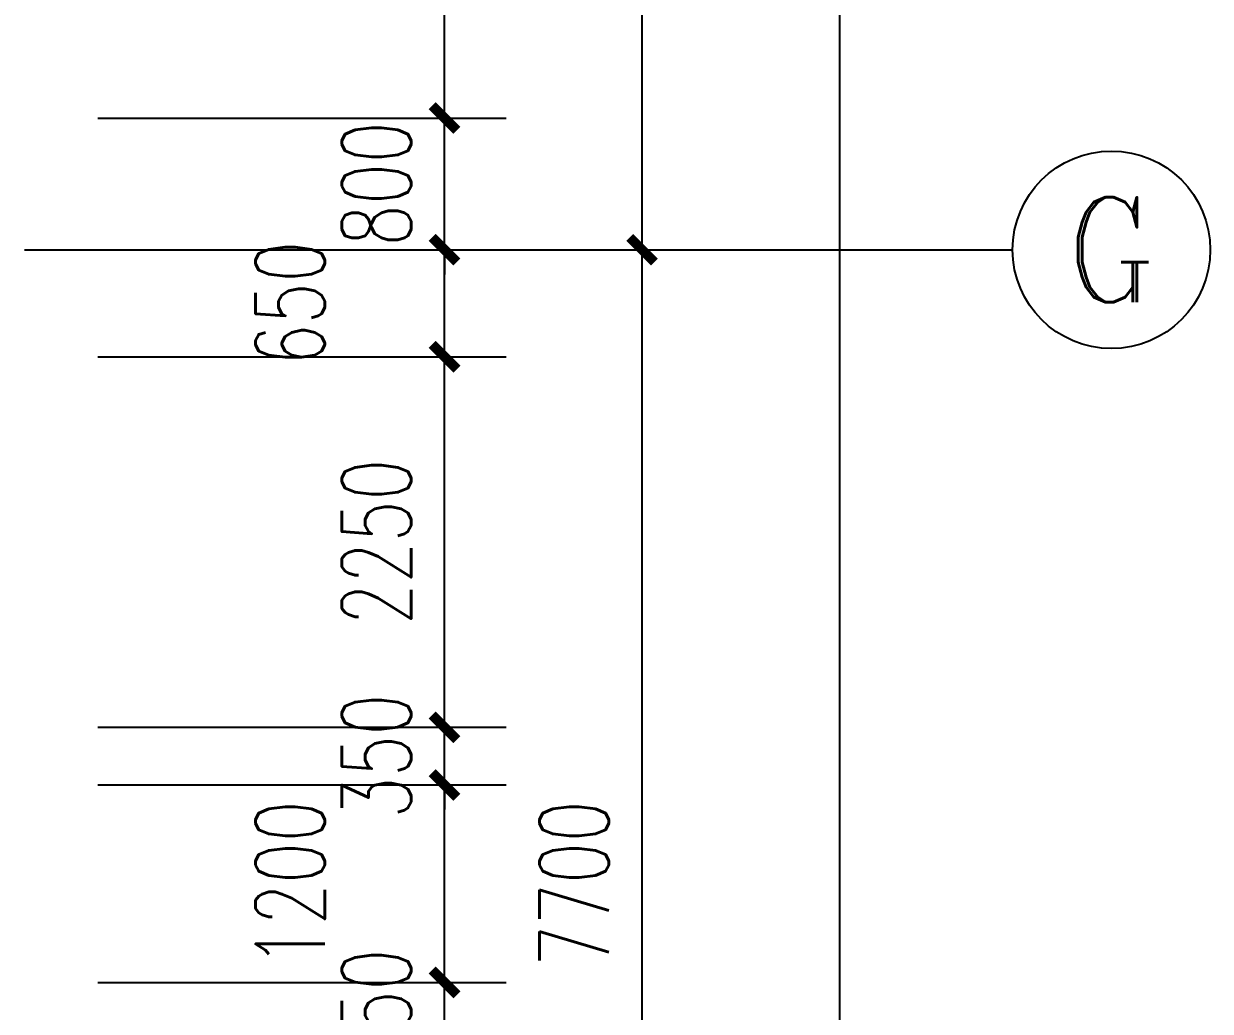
# Model space of a CAD drawing. Extents: x 0 to 2972856, y -1269770 to 0.
# Drawn here: x 2783851 to 2791056, y -1217571 to -1211573 of the extents above; entities that cross this region are included whole.
import ezdxf
from ezdxf.enums import TextEntityAlignment as Align

# ---------------------------------------------------------------- set-up
doc = ezdxf.new("R2010")
doc.units = 0
doc.header["$LTSCALE"] = 1000
doc.header["$PDSIZE"] = 50
doc.layers.add('1-建筑底图', color=8, linetype='Continuous')
doc.layers.add('AXIS_TEXT', color=7, linetype='Continuous')
doc.styles.add('_TCH_AXIS', font='COMPLEX', dxfattribs={"bigfont": 'GBCBIG'})
doc.styles.add('A_DIM_T3', font='SIMPLEX', dxfattribs={"width": 0.7, "bigfont": 'HZ'})
doc.styles.add('COMPLEX', font='COMPLEX')
doc.dimstyles.new('_TCH_ARCH&&150', dxfattribs={"dimtxt": 420, "dimasz": 150, "dimexe": 375, "dimexo": 450, "dimgap": 202.5, "dimtad": 1, "dimdec": 0, "dimzin": 0, "dimdsep": 46, "dimtxsty": 'A_DIM_T3', "dimblk": 'ARCHTICK', "dimcen": 0.09, "dimclrt": 7, "dimazin": 2, "dimtfac": 1, "dimtdec": 0, "dimtix": 1, "dimtmove": 2, "dimatfit": 3, "dimfxl": 150, "dimtolj": 1, "dimtzin": 0, "dimarcsym": 0})

# ---------------------------------------------------------------- blocks, each defined once
blk = doc.blocks.new('_ArchTick')
at = {"color": 0, "linetype": 'ByBlock', "const_width": 0.4}
blk.add_lwpolyline([(-0.5, -0.5), (0.5, 0.5)], dxfattribs=at)
blk = doc.blocks.new('*D1127')
at = {"layer": '1-建筑底图', "color": 0, "lineweight": -2, "transparency": 16777216}
for p, q in [((2169526.6, -1147375.4), (2174401.6, -1147375.4)), ((2174026.6, -1226975.4), (2174026.6, -1147375.4)), ((2169526.6, -1226975.4), (2174401.6, -1226975.4))]:
    blk.add_line(p, q, dxfattribs=at)
at = {"layer": 'Defpoints', "color": 0, "transparency": 16777216}
for p in [(2169076.6, -1147375.4), (2174026.6, -1147375.4), (2169076.6, -1226975.4)]:
    blk.add_point(p, dxfattribs=at)
at = {"layer": '1-建筑底图', "color": 0, "lineweight": -2, "transparency": 16777216, "xscale": 150, "yscale": 150, "zscale": 150}
for p, rotation in [((2174026.6, -1147375.4), 90), ((2174026.6, -1226975.4), 270)]:
    blk.add_blockref('_ArchTick', p, dxfattribs=dict(at, rotation=rotation))
at = {"layer": '1-建筑底图', "color": 7, "transparency": 16777216, "insert": (2173614.1, -1187175.4), "char_height": 420, "attachment_point": 5, "rotation": 90, "style": 'A_DIM_T3'}
blk.add_mtext('\\A1;79600', dxfattribs=at)
blk = doc.blocks.new('*D1132')
at = {"layer": '1-建筑底图', "color": 0, "lineweight": -2, "transparency": 16777216}
for p, q in [((2169526.6, -1207175.4), (2173201.6, -1207175.4)), ((2172826.6, -1214875.4), (2172826.6, -1207175.4)), ((2169526.6, -1214875.4), (2173201.6, -1214875.4))]:
    blk.add_line(p, q, dxfattribs=at)
at = {"layer": 'Defpoints', "color": 0, "transparency": 16777216}
for p in [(2169076.6, -1207175.4), (2172826.6, -1207175.4), (2169076.6, -1214875.4)]:
    blk.add_point(p, dxfattribs=at)
at = {"layer": '1-建筑底图', "color": 0, "lineweight": -2, "transparency": 16777216, "xscale": 150, "yscale": 150, "zscale": 150}
for p, rotation in [((2172826.6, -1207175.4), 90), ((2172826.6, -1214875.4), 270)]:
    blk.add_blockref('_ArchTick', p, dxfattribs=dict(at, rotation=rotation))
at = {"layer": '1-建筑底图', "color": 7, "transparency": 16777216, "insert": (2172414.1, -1211025.4), "char_height": 420, "attachment_point": 5, "rotation": 90, "style": 'A_DIM_T3'}
blk.add_mtext('\\A1;7700', dxfattribs=at)
blk = doc.blocks.new('*D1133')
at = {"layer": '1-建筑底图', "color": 0, "lineweight": -2, "transparency": 16777216}
for p, q in [((2169526.6, -1199175.4), (2173201.6, -1199175.4)), ((2172826.6, -1207175.4), (2172826.6, -1199175.4)), ((2169526.6, -1207175.4), (2173201.6, -1207175.4))]:
    blk.add_line(p, q, dxfattribs=at)
at = {"layer": 'Defpoints', "color": 0, "transparency": 16777216}
for p in [(2169076.6, -1199175.4), (2172826.6, -1199175.4), (2169076.6, -1207175.4)]:
    blk.add_point(p, dxfattribs=at)
at = {"layer": '1-建筑底图', "color": 0, "lineweight": -2, "transparency": 16777216, "xscale": 150, "yscale": 150, "zscale": 150}
for p, rotation in [((2172826.6, -1199175.4), 90), ((2172826.6, -1207175.4), 270)]:
    blk.add_blockref('_ArchTick', p, dxfattribs=dict(at, rotation=rotation))
at = {"layer": '1-建筑底图', "color": 7, "transparency": 16777216, "insert": (2172414.1, -1203175.4), "char_height": 420, "attachment_point": 5, "rotation": 90, "style": 'A_DIM_T3'}
blk.add_mtext('\\A1;8000', dxfattribs=at)
blk = doc.blocks.new('*D1374')
at = {"layer": '1-建筑底图', "color": 0, "lineweight": -2, "transparency": 16777216}
for p, q in [((2171626.6, -1211625.4), (2171626.6, -1211475.4)), ((2169521.6, -1211625.4), (2172001.6, -1211625.4)), ((2171626.6, -1211975.4), (2171626.6, -1211625.4)), ((2169521.6, -1211975.4), (2172001.6, -1211975.4)), ((2171626.6, -1211975.4), (2171626.6, -1212125.4))]:
    blk.add_line(p, q, dxfattribs=at)
at = {"layer": 'Defpoints', "color": 0, "transparency": 16777216}
for p in [(2169071.6, -1211625.4), (2171626.6, -1211625.4), (2169071.6, -1211975.4)]:
    blk.add_point(p, dxfattribs=at)
at = {"layer": '1-建筑底图', "color": 0, "lineweight": -2, "transparency": 16777216, "xscale": 150, "yscale": 150, "zscale": 150}
for p, rotation in [((2171626.6, -1211625.4), 270), ((2171626.6, -1211975.4), 90)]:
    blk.add_blockref('_ArchTick', p, dxfattribs=dict(at, rotation=rotation))
at = {"layer": '1-建筑底图', "color": 7, "transparency": 16777216, "insert": (2171214.1, -1211800.4), "char_height": 420, "attachment_point": 5, "rotation": 90, "style": 'A_DIM_T3'}
blk.add_mtext('\\A1;350', dxfattribs=at)
blk = doc.blocks.new('*D1375')
at = {"layer": '1-建筑底图', "color": 0, "lineweight": -2, "transparency": 16777216}
for p, q in [((2169521.6, -1210425.4), (2172001.6, -1210425.4)), ((2171626.6, -1211625.4), (2171626.6, -1210425.4)), ((2169521.6, -1211625.4), (2172001.6, -1211625.4))]:
    blk.add_line(p, q, dxfattribs=at)
at = {"layer": 'Defpoints', "color": 0, "transparency": 16777216}
for p in [(2169071.6, -1210425.4), (2171626.6, -1210425.4), (2169071.6, -1211625.4)]:
    blk.add_point(p, dxfattribs=at)
at = {"layer": '1-建筑底图', "color": 0, "lineweight": -2, "transparency": 16777216, "xscale": 150, "yscale": 150, "zscale": 150}
for p, rotation in [((2171626.6, -1210425.4), 90), ((2171626.6, -1211625.4), 270)]:
    blk.add_blockref('_ArchTick', p, dxfattribs=dict(at, rotation=rotation))
at = {"layer": '1-建筑底图', "color": 7, "transparency": 16777216, "insert": (2170689.1, -1211025.4), "char_height": 420, "attachment_point": 5, "rotation": 90, "style": 'A_DIM_T3'}
blk.add_mtext('\\A1;1200', dxfattribs=at)
blk = doc.blocks.new('*D1376')
at = {"layer": '1-建筑底图', "color": 0, "lineweight": -2, "transparency": 16777216}
for p, q in [((2171626.6, -1210075.4), (2171626.6, -1209925.4)), ((2169521.6, -1210075.4), (2172001.6, -1210075.4)), ((2171626.6, -1210425.4), (2171626.6, -1210075.4)), ((2169521.6, -1210425.4), (2172001.6, -1210425.4)), ((2171626.6, -1210425.4), (2171626.6, -1210575.4))]:
    blk.add_line(p, q, dxfattribs=at)
at = {"layer": 'Defpoints', "color": 0, "transparency": 16777216}
for p in [(2169071.6, -1210075.4), (2171626.6, -1210075.4), (2169071.6, -1210425.4)]:
    blk.add_point(p, dxfattribs=at)
at = {"layer": '1-建筑底图', "color": 0, "lineweight": -2, "transparency": 16777216, "xscale": 150, "yscale": 150, "zscale": 150}
for p, rotation in [((2171626.6, -1210075.4), 270), ((2171626.6, -1210425.4), 90)]:
    blk.add_blockref('_ArchTick', p, dxfattribs=dict(at, rotation=rotation))
at = {"layer": '1-建筑底图', "color": 7, "transparency": 16777216, "insert": (2171214.1, -1210250.4), "char_height": 420, "attachment_point": 5, "rotation": 90, "style": 'A_DIM_T3'}
blk.add_mtext('\\A1;350', dxfattribs=at)
blk = doc.blocks.new('*D1377')
at = {"layer": '1-建筑底图', "color": 0, "lineweight": -2, "transparency": 16777216}
for p, q in [((2169521.6, -1207825.4), (2172001.6, -1207825.4)), ((2171626.6, -1210075.4), (2171626.6, -1207825.4)), ((2169521.6, -1210075.4), (2172001.6, -1210075.4))]:
    blk.add_line(p, q, dxfattribs=at)
at = {"layer": 'Defpoints', "color": 0, "transparency": 16777216}
for p in [(2169071.6, -1207825.4), (2171626.6, -1207825.4), (2169071.6, -1210075.4)]:
    blk.add_point(p, dxfattribs=at)
at = {"layer": '1-建筑底图', "color": 0, "lineweight": -2, "transparency": 16777216, "xscale": 150, "yscale": 150, "zscale": 150}
for p, rotation in [((2171626.6, -1207825.4), 90), ((2171626.6, -1210075.4), 270)]:
    blk.add_blockref('_ArchTick', p, dxfattribs=dict(at, rotation=rotation))
at = {"layer": '1-建筑底图', "color": 7, "transparency": 16777216, "insert": (2171214.1, -1208950.4), "char_height": 420, "attachment_point": 5, "rotation": 90, "style": 'A_DIM_T3'}
blk.add_mtext('\\A1;2250', dxfattribs=at)
blk = doc.blocks.new('*D1378')
at = {"layer": '1-建筑底图', "color": 0, "lineweight": -2, "transparency": 16777216}
for p, q in [((2169521.6, -1207175.4), (2172001.6, -1207175.4)), ((2171626.6, -1207825.4), (2171626.6, -1207175.4)), ((2169521.6, -1207825.4), (2172001.6, -1207825.4))]:
    blk.add_line(p, q, dxfattribs=at)
at = {"layer": 'Defpoints', "color": 0, "transparency": 16777216}
for p in [(2169071.6, -1207175.4), (2171626.6, -1207175.4), (2169071.6, -1207825.4)]:
    blk.add_point(p, dxfattribs=at)
at = {"layer": '1-建筑底图', "color": 0, "lineweight": -2, "transparency": 16777216, "xscale": 150, "yscale": 150, "zscale": 150}
for p, rotation in [((2171626.6, -1207175.4), 90), ((2171626.6, -1207825.4), 270)]:
    blk.add_blockref('_ArchTick', p, dxfattribs=dict(at, rotation=rotation))
at = {"layer": '1-建筑底图', "color": 7, "transparency": 16777216, "insert": (2170689.1, -1207500.4), "char_height": 420, "attachment_point": 5, "rotation": 90, "style": 'A_DIM_T3'}
blk.add_mtext('\\A1;650', dxfattribs=at)
blk = doc.blocks.new('*D1379')
at = {"layer": '1-建筑底图', "color": 0, "lineweight": -2, "transparency": 16777216}
for p, q in [((2171626.6, -1206375.4), (2171626.6, -1206225.4)), ((2169521.6, -1206375.4), (2172001.6, -1206375.4)), ((2171626.6, -1207175.4), (2171626.6, -1206375.4)), ((2169521.6, -1207175.4), (2172001.6, -1207175.4)), ((2171626.6, -1207175.4), (2171626.6, -1207325.4))]:
    blk.add_line(p, q, dxfattribs=at)
at = {"layer": 'Defpoints', "color": 0, "transparency": 16777216}
for p in [(2169071.6, -1206375.4), (2171626.6, -1206375.4), (2169071.6, -1207175.4)]:
    blk.add_point(p, dxfattribs=at)
at = {"layer": '1-建筑底图', "color": 0, "lineweight": -2, "transparency": 16777216, "xscale": 150, "yscale": 150, "zscale": 150}
for p, rotation in [((2171626.6, -1206375.4), 270), ((2171626.6, -1207175.4), 90)]:
    blk.add_blockref('_ArchTick', p, dxfattribs=dict(at, rotation=rotation))
at = {"layer": '1-建筑底图', "color": 7, "transparency": 16777216, "insert": (2171214.1, -1206775.4), "char_height": 420, "attachment_point": 5, "rotation": 90, "style": 'A_DIM_T3'}
blk.add_mtext('\\A1;800', dxfattribs=at)
blk = doc.blocks.new('*D1380')
at = {"layer": '1-建筑底图', "color": 0, "lineweight": -2, "transparency": 16777216}
for p, q in [((2169521.6, -1204125.4), (2172001.6, -1204125.4)), ((2171626.6, -1206375.4), (2171626.6, -1204125.4)), ((2169521.6, -1206375.4), (2172001.6, -1206375.4))]:
    blk.add_line(p, q, dxfattribs=at)
at = {"layer": 'Defpoints', "color": 0, "transparency": 16777216}
for p in [(2169071.6, -1204125.4), (2171626.6, -1204125.4), (2169071.6, -1206375.4)]:
    blk.add_point(p, dxfattribs=at)
at = {"layer": '1-建筑底图', "color": 0, "lineweight": -2, "transparency": 16777216, "xscale": 150, "yscale": 150, "zscale": 150}
for p, rotation in [((2171626.6, -1204125.4), 90), ((2171626.6, -1206375.4), 270)]:
    blk.add_blockref('_ArchTick', p, dxfattribs=dict(at, rotation=rotation))
at = {"layer": '1-建筑底图', "color": 7, "transparency": 16777216, "insert": (2171214.1, -1205250.4), "char_height": 420, "attachment_point": 5, "rotation": 90, "style": 'A_DIM_T3'}
blk.add_mtext('\\A1;2250', dxfattribs=at)
blk = doc.blocks.new('*D1434')
at = {"layer": '1-建筑底图', "color": 0, "lineweight": -2, "transparency": 16777216}
for p, q in [((2169526.6, -1147375.4), (2174401.6, -1147375.4)), ((2174026.6, -1226975.4), (2174026.6, -1147375.4)), ((2169526.6, -1226975.4), (2174401.6, -1226975.4))]:
    blk.add_line(p, q, dxfattribs=at)
at = {"layer": 'Defpoints', "color": 0, "transparency": 16777216}
for p in [(2169076.6, -1147375.4), (2174026.6, -1147375.4), (2169076.6, -1226975.4)]:
    blk.add_point(p, dxfattribs=at)
at = {"layer": '1-建筑底图', "color": 0, "lineweight": -2, "transparency": 16777216, "xscale": 150, "yscale": 150, "zscale": 150}
for p, rotation in [((2174026.6, -1147375.4), 90), ((2174026.6, -1226975.4), 270)]:
    blk.add_blockref('_ArchTick', p, dxfattribs=dict(at, rotation=rotation))
at = {"layer": '1-建筑底图', "color": 7, "transparency": 16777216, "insert": (2173614.1, -1187175.4), "char_height": 420, "attachment_point": 5, "rotation": 90, "style": 'A_DIM_T3'}
blk.add_mtext('\\A1;79600', dxfattribs=at)
blk = doc.blocks.new('*D1439')
at = {"layer": '1-建筑底图', "color": 0, "lineweight": -2, "transparency": 16777216}
for p, q in [((2169526.6, -1207175.4), (2173201.6, -1207175.4)), ((2172826.6, -1214875.4), (2172826.6, -1207175.4)), ((2169526.6, -1214875.4), (2173201.6, -1214875.4))]:
    blk.add_line(p, q, dxfattribs=at)
at = {"layer": 'Defpoints', "color": 0, "transparency": 16777216}
for p in [(2169076.6, -1207175.4), (2172826.6, -1207175.4), (2169076.6, -1214875.4)]:
    blk.add_point(p, dxfattribs=at)
at = {"layer": '1-建筑底图', "color": 0, "lineweight": -2, "transparency": 16777216, "xscale": 150, "yscale": 150, "zscale": 150}
for p, rotation in [((2172826.6, -1207175.4), 90), ((2172826.6, -1214875.4), 270)]:
    blk.add_blockref('_ArchTick', p, dxfattribs=dict(at, rotation=rotation))
at = {"layer": '1-建筑底图', "color": 7, "transparency": 16777216, "insert": (2172414.1, -1211025.4), "char_height": 420, "attachment_point": 5, "rotation": 90, "style": 'A_DIM_T3'}
blk.add_mtext('\\A1;7700', dxfattribs=at)
blk = doc.blocks.new('*D1440')
at = {"layer": '1-建筑底图', "color": 0, "lineweight": -2, "transparency": 16777216}
for p, q in [((2169526.6, -1199175.4), (2173201.6, -1199175.4)), ((2172826.6, -1207175.4), (2172826.6, -1199175.4)), ((2169526.6, -1207175.4), (2173201.6, -1207175.4))]:
    blk.add_line(p, q, dxfattribs=at)
at = {"layer": 'Defpoints', "color": 0, "transparency": 16777216}
for p in [(2169076.6, -1199175.4), (2172826.6, -1199175.4), (2169076.6, -1207175.4)]:
    blk.add_point(p, dxfattribs=at)
at = {"layer": '1-建筑底图', "color": 0, "lineweight": -2, "transparency": 16777216, "xscale": 150, "yscale": 150, "zscale": 150}
for p, rotation in [((2172826.6, -1199175.4), 90), ((2172826.6, -1207175.4), 270)]:
    blk.add_blockref('_ArchTick', p, dxfattribs=dict(at, rotation=rotation))
at = {"layer": '1-建筑底图', "color": 7, "transparency": 16777216, "insert": (2172414.1, -1203175.4), "char_height": 420, "attachment_point": 5, "rotation": 90, "style": 'A_DIM_T3'}
blk.add_mtext('\\A1;8000', dxfattribs=at)
blk = doc.blocks.new('*D1681')
at = {"layer": '1-建筑底图', "color": 0, "lineweight": -2, "transparency": 16777216}
for p, q in [((2171626.6, -1211625.4), (2171626.6, -1211475.4)), ((2169521.6, -1211625.4), (2172001.6, -1211625.4)), ((2171626.6, -1211975.4), (2171626.6, -1211625.4)), ((2169521.6, -1211975.4), (2172001.6, -1211975.4)), ((2171626.6, -1211975.4), (2171626.6, -1212125.4))]:
    blk.add_line(p, q, dxfattribs=at)
at = {"layer": 'Defpoints', "color": 0, "transparency": 16777216}
for p in [(2169071.6, -1211625.4), (2171626.6, -1211625.4), (2169071.6, -1211975.4)]:
    blk.add_point(p, dxfattribs=at)
at = {"layer": '1-建筑底图', "color": 0, "lineweight": -2, "transparency": 16777216, "xscale": 150, "yscale": 150, "zscale": 150}
for p, rotation in [((2171626.6, -1211625.4), 270), ((2171626.6, -1211975.4), 90)]:
    blk.add_blockref('_ArchTick', p, dxfattribs=dict(at, rotation=rotation))
at = {"layer": '1-建筑底图', "color": 7, "transparency": 16777216, "insert": (2171214.1, -1211800.4), "char_height": 420, "attachment_point": 5, "rotation": 90, "style": 'A_DIM_T3'}
blk.add_mtext('\\A1;350', dxfattribs=at)
blk = doc.blocks.new('*D1682')
at = {"layer": '1-建筑底图', "color": 0, "lineweight": -2, "transparency": 16777216}
for p, q in [((2169521.6, -1210425.4), (2172001.6, -1210425.4)), ((2171626.6, -1211625.4), (2171626.6, -1210425.4)), ((2169521.6, -1211625.4), (2172001.6, -1211625.4))]:
    blk.add_line(p, q, dxfattribs=at)
at = {"layer": 'Defpoints', "color": 0, "transparency": 16777216}
for p in [(2169071.6, -1210425.4), (2171626.6, -1210425.4), (2169071.6, -1211625.4)]:
    blk.add_point(p, dxfattribs=at)
at = {"layer": '1-建筑底图', "color": 0, "lineweight": -2, "transparency": 16777216, "xscale": 150, "yscale": 150, "zscale": 150}
for p, rotation in [((2171626.6, -1210425.4), 90), ((2171626.6, -1211625.4), 270)]:
    blk.add_blockref('_ArchTick', p, dxfattribs=dict(at, rotation=rotation))
at = {"layer": '1-建筑底图', "color": 7, "transparency": 16777216, "insert": (2170689.1, -1211025.4), "char_height": 420, "attachment_point": 5, "rotation": 90, "style": 'A_DIM_T3'}
blk.add_mtext('\\A1;1200', dxfattribs=at)
blk = doc.blocks.new('*D1683')
at = {"layer": '1-建筑底图', "color": 0, "lineweight": -2, "transparency": 16777216}
for p, q in [((2171626.6, -1210075.4), (2171626.6, -1209925.4)), ((2169521.6, -1210075.4), (2172001.6, -1210075.4)), ((2171626.6, -1210425.4), (2171626.6, -1210075.4)), ((2169521.6, -1210425.4), (2172001.6, -1210425.4)), ((2171626.6, -1210425.4), (2171626.6, -1210575.4))]:
    blk.add_line(p, q, dxfattribs=at)
at = {"layer": 'Defpoints', "color": 0, "transparency": 16777216}
for p in [(2169071.6, -1210075.4), (2171626.6, -1210075.4), (2169071.6, -1210425.4)]:
    blk.add_point(p, dxfattribs=at)
at = {"layer": '1-建筑底图', "color": 0, "lineweight": -2, "transparency": 16777216, "xscale": 150, "yscale": 150, "zscale": 150}
for p, rotation in [((2171626.6, -1210075.4), 270), ((2171626.6, -1210425.4), 90)]:
    blk.add_blockref('_ArchTick', p, dxfattribs=dict(at, rotation=rotation))
at = {"layer": '1-建筑底图', "color": 7, "transparency": 16777216, "insert": (2171214.1, -1210250.4), "char_height": 420, "attachment_point": 5, "rotation": 90, "style": 'A_DIM_T3'}
blk.add_mtext('\\A1;350', dxfattribs=at)
blk = doc.blocks.new('*D1684')
at = {"layer": '1-建筑底图', "color": 0, "lineweight": -2, "transparency": 16777216}
for p, q in [((2169521.6, -1207825.4), (2172001.6, -1207825.4)), ((2171626.6, -1210075.4), (2171626.6, -1207825.4)), ((2169521.6, -1210075.4), (2172001.6, -1210075.4))]:
    blk.add_line(p, q, dxfattribs=at)
at = {"layer": 'Defpoints', "color": 0, "transparency": 16777216}
for p in [(2169071.6, -1207825.4), (2171626.6, -1207825.4), (2169071.6, -1210075.4)]:
    blk.add_point(p, dxfattribs=at)
at = {"layer": '1-建筑底图', "color": 0, "lineweight": -2, "transparency": 16777216, "xscale": 150, "yscale": 150, "zscale": 150}
for p, rotation in [((2171626.6, -1207825.4), 90), ((2171626.6, -1210075.4), 270)]:
    blk.add_blockref('_ArchTick', p, dxfattribs=dict(at, rotation=rotation))
at = {"layer": '1-建筑底图', "color": 7, "transparency": 16777216, "insert": (2171214.1, -1208950.4), "char_height": 420, "attachment_point": 5, "rotation": 90, "style": 'A_DIM_T3'}
blk.add_mtext('\\A1;2250', dxfattribs=at)
blk = doc.blocks.new('*D1685')
at = {"layer": '1-建筑底图', "color": 0, "lineweight": -2, "transparency": 16777216}
for p, q in [((2169521.6, -1207175.4), (2172001.6, -1207175.4)), ((2171626.6, -1207825.4), (2171626.6, -1207175.4)), ((2169521.6, -1207825.4), (2172001.6, -1207825.4))]:
    blk.add_line(p, q, dxfattribs=at)
at = {"layer": 'Defpoints', "color": 0, "transparency": 16777216}
for p in [(2169071.6, -1207175.4), (2171626.6, -1207175.4), (2169071.6, -1207825.4)]:
    blk.add_point(p, dxfattribs=at)
at = {"layer": '1-建筑底图', "color": 0, "lineweight": -2, "transparency": 16777216, "xscale": 150, "yscale": 150, "zscale": 150}
for p, rotation in [((2171626.6, -1207175.4), 90), ((2171626.6, -1207825.4), 270)]:
    blk.add_blockref('_ArchTick', p, dxfattribs=dict(at, rotation=rotation))
at = {"layer": '1-建筑底图', "color": 7, "transparency": 16777216, "insert": (2170689.1, -1207500.4), "char_height": 420, "attachment_point": 5, "rotation": 90, "style": 'A_DIM_T3'}
blk.add_mtext('\\A1;650', dxfattribs=at)
blk = doc.blocks.new('*D1686')
at = {"layer": '1-建筑底图', "color": 0, "lineweight": -2, "transparency": 16777216}
for p, q in [((2171626.6, -1206375.4), (2171626.6, -1206225.4)), ((2169521.6, -1206375.4), (2172001.6, -1206375.4)), ((2171626.6, -1207175.4), (2171626.6, -1206375.4)), ((2169521.6, -1207175.4), (2172001.6, -1207175.4)), ((2171626.6, -1207175.4), (2171626.6, -1207325.4))]:
    blk.add_line(p, q, dxfattribs=at)
at = {"layer": 'Defpoints', "color": 0, "transparency": 16777216}
for p in [(2169071.6, -1206375.4), (2171626.6, -1206375.4), (2169071.6, -1207175.4)]:
    blk.add_point(p, dxfattribs=at)
at = {"layer": '1-建筑底图', "color": 0, "lineweight": -2, "transparency": 16777216, "xscale": 150, "yscale": 150, "zscale": 150}
for p, rotation in [((2171626.6, -1206375.4), 270), ((2171626.6, -1207175.4), 90)]:
    blk.add_blockref('_ArchTick', p, dxfattribs=dict(at, rotation=rotation))
at = {"layer": '1-建筑底图', "color": 7, "transparency": 16777216, "insert": (2171214.1, -1206775.4), "char_height": 420, "attachment_point": 5, "rotation": 90, "style": 'A_DIM_T3'}
blk.add_mtext('\\A1;800', dxfattribs=at)
blk = doc.blocks.new('*D1687')
at = {"layer": '1-建筑底图', "color": 0, "lineweight": -2, "transparency": 16777216}
for p, q in [((2169521.6, -1204125.4), (2172001.6, -1204125.4)), ((2171626.6, -1206375.4), (2171626.6, -1204125.4)), ((2169521.6, -1206375.4), (2172001.6, -1206375.4))]:
    blk.add_line(p, q, dxfattribs=at)
at = {"layer": 'Defpoints', "color": 0, "transparency": 16777216}
for p in [(2169071.6, -1204125.4), (2171626.6, -1204125.4), (2169071.6, -1206375.4)]:
    blk.add_point(p, dxfattribs=at)
at = {"layer": '1-建筑底图', "color": 0, "lineweight": -2, "transparency": 16777216, "xscale": 150, "yscale": 150, "zscale": 150}
for p, rotation in [((2171626.6, -1204125.4), 90), ((2171626.6, -1206375.4), 270)]:
    blk.add_blockref('_ArchTick', p, dxfattribs=dict(at, rotation=rotation))
at = {"layer": '1-建筑底图', "color": 7, "transparency": 16777216, "insert": (2171214.1, -1205250.4), "char_height": 420, "attachment_point": 5, "rotation": 90, "style": 'A_DIM_T3'}
blk.add_mtext('\\A1;2250', dxfattribs=at)
blk = doc.blocks.new('_AXISO')
blk.add_circle((0, 0), 0.5)
at = {"layer": 'AXIS_TEXT', "style": 'COMPLEX', "width": 1.041667}
blk.add_attdef('A', text='', height=0.56, dxfattribs=at).set_placement((-0.25, -0.28), (0.25, -0.28), align=Align.FIT)
blk = doc.blocks.new('*D1741')
at = {"layer": '1-建筑底图', "color": 0, "lineweight": -2, "transparency": 16777216}
for p, q in [((2169526.6, -1147375.4), (2174401.6, -1147375.4)), ((2174026.6, -1226975.4), (2174026.6, -1147375.4)), ((2169526.6, -1226975.4), (2174401.6, -1226975.4))]:
    blk.add_line(p, q, dxfattribs=at)
at = {"layer": 'Defpoints', "color": 0, "transparency": 16777216}
for p in [(2169076.6, -1147375.4), (2174026.6, -1147375.4), (2169076.6, -1226975.4)]:
    blk.add_point(p, dxfattribs=at)
at = {"layer": '1-建筑底图', "color": 0, "lineweight": -2, "transparency": 16777216, "xscale": 150, "yscale": 150, "zscale": 150}
for p, rotation in [((2174026.6, -1147375.4), 90), ((2174026.6, -1226975.4), 270)]:
    blk.add_blockref('_ArchTick', p, dxfattribs=dict(at, rotation=rotation))
at = {"layer": '1-建筑底图', "color": 7, "transparency": 16777216, "insert": (2173614.1, -1187175.4), "char_height": 420, "attachment_point": 5, "rotation": 90, "style": 'A_DIM_T3'}
blk.add_mtext('\\A1;79600', dxfattribs=at)
blk = doc.blocks.new('*D1746')
at = {"layer": '1-建筑底图', "color": 0, "lineweight": -2, "transparency": 16777216}
for p, q in [((2169526.6, -1207175.4), (2173201.6, -1207175.4)), ((2172826.6, -1214875.4), (2172826.6, -1207175.4)), ((2169526.6, -1214875.4), (2173201.6, -1214875.4))]:
    blk.add_line(p, q, dxfattribs=at)
at = {"layer": 'Defpoints', "color": 0, "transparency": 16777216}
for p in [(2169076.6, -1207175.4), (2172826.6, -1207175.4), (2169076.6, -1214875.4)]:
    blk.add_point(p, dxfattribs=at)
at = {"layer": '1-建筑底图', "color": 0, "lineweight": -2, "transparency": 16777216, "xscale": 150, "yscale": 150, "zscale": 150}
for p, rotation in [((2172826.6, -1207175.4), 90), ((2172826.6, -1214875.4), 270)]:
    blk.add_blockref('_ArchTick', p, dxfattribs=dict(at, rotation=rotation))
at = {"layer": '1-建筑底图', "color": 7, "transparency": 16777216, "insert": (2172414.1, -1211025.4), "char_height": 420, "attachment_point": 5, "rotation": 90, "style": 'A_DIM_T3'}
blk.add_mtext('\\A1;7700', dxfattribs=at)
blk = doc.blocks.new('*D1747')
at = {"layer": '1-建筑底图', "color": 0, "lineweight": -2, "transparency": 16777216}
for p, q in [((2169526.6, -1199175.4), (2173201.6, -1199175.4)), ((2172826.6, -1207175.4), (2172826.6, -1199175.4)), ((2169526.6, -1207175.4), (2173201.6, -1207175.4))]:
    blk.add_line(p, q, dxfattribs=at)
at = {"layer": 'Defpoints', "color": 0, "transparency": 16777216}
for p in [(2169076.6, -1199175.4), (2172826.6, -1199175.4), (2169076.6, -1207175.4)]:
    blk.add_point(p, dxfattribs=at)
at = {"layer": '1-建筑底图', "color": 0, "lineweight": -2, "transparency": 16777216, "xscale": 150, "yscale": 150, "zscale": 150}
for p, rotation in [((2172826.6, -1199175.4), 90), ((2172826.6, -1207175.4), 270)]:
    blk.add_blockref('_ArchTick', p, dxfattribs=dict(at, rotation=rotation))
at = {"layer": '1-建筑底图', "color": 7, "transparency": 16777216, "insert": (2172414.1, -1203175.4), "char_height": 420, "attachment_point": 5, "rotation": 90, "style": 'A_DIM_T3'}
blk.add_mtext('\\A1;8000', dxfattribs=at)
blk = doc.blocks.new('*D1988')
at = {"layer": '1-建筑底图', "color": 0, "lineweight": -2, "transparency": 16777216}
for p, q in [((2171626.6, -1211625.4), (2171626.6, -1211475.4)), ((2169521.6, -1211625.4), (2172001.6, -1211625.4)), ((2171626.6, -1211975.4), (2171626.6, -1211625.4)), ((2169521.6, -1211975.4), (2172001.6, -1211975.4)), ((2171626.6, -1211975.4), (2171626.6, -1212125.4))]:
    blk.add_line(p, q, dxfattribs=at)
at = {"layer": 'Defpoints', "color": 0, "transparency": 16777216}
for p in [(2169071.6, -1211625.4), (2171626.6, -1211625.4), (2169071.6, -1211975.4)]:
    blk.add_point(p, dxfattribs=at)
at = {"layer": '1-建筑底图', "color": 0, "lineweight": -2, "transparency": 16777216, "xscale": 150, "yscale": 150, "zscale": 150}
for p, rotation in [((2171626.6, -1211625.4), 270), ((2171626.6, -1211975.4), 90)]:
    blk.add_blockref('_ArchTick', p, dxfattribs=dict(at, rotation=rotation))
at = {"layer": '1-建筑底图', "color": 7, "transparency": 16777216, "insert": (2171214.1, -1211800.4), "char_height": 420, "attachment_point": 5, "rotation": 90, "style": 'A_DIM_T3'}
blk.add_mtext('\\A1;350', dxfattribs=at)
blk = doc.blocks.new('*D1989')
at = {"layer": '1-建筑底图', "color": 0, "lineweight": -2, "transparency": 16777216}
for p, q in [((2169521.6, -1210425.4), (2172001.6, -1210425.4)), ((2171626.6, -1211625.4), (2171626.6, -1210425.4)), ((2169521.6, -1211625.4), (2172001.6, -1211625.4))]:
    blk.add_line(p, q, dxfattribs=at)
at = {"layer": 'Defpoints', "color": 0, "transparency": 16777216}
for p in [(2169071.6, -1210425.4), (2171626.6, -1210425.4), (2169071.6, -1211625.4)]:
    blk.add_point(p, dxfattribs=at)
at = {"layer": '1-建筑底图', "color": 0, "lineweight": -2, "transparency": 16777216, "xscale": 150, "yscale": 150, "zscale": 150}
for p, rotation in [((2171626.6, -1210425.4), 90), ((2171626.6, -1211625.4), 270)]:
    blk.add_blockref('_ArchTick', p, dxfattribs=dict(at, rotation=rotation))
at = {"layer": '1-建筑底图', "color": 7, "transparency": 16777216, "insert": (2170689.1, -1211025.4), "char_height": 420, "attachment_point": 5, "rotation": 90, "style": 'A_DIM_T3'}
blk.add_mtext('\\A1;1200', dxfattribs=at)
blk = doc.blocks.new('*D1990')
at = {"layer": '1-建筑底图', "color": 0, "lineweight": -2, "transparency": 16777216}
for p, q in [((2171626.6, -1210075.4), (2171626.6, -1209925.4)), ((2169521.6, -1210075.4), (2172001.6, -1210075.4)), ((2171626.6, -1210425.4), (2171626.6, -1210075.4)), ((2169521.6, -1210425.4), (2172001.6, -1210425.4)), ((2171626.6, -1210425.4), (2171626.6, -1210575.4))]:
    blk.add_line(p, q, dxfattribs=at)
at = {"layer": 'Defpoints', "color": 0, "transparency": 16777216}
for p in [(2169071.6, -1210075.4), (2171626.6, -1210075.4), (2169071.6, -1210425.4)]:
    blk.add_point(p, dxfattribs=at)
at = {"layer": '1-建筑底图', "color": 0, "lineweight": -2, "transparency": 16777216, "xscale": 150, "yscale": 150, "zscale": 150}
for p, rotation in [((2171626.6, -1210075.4), 270), ((2171626.6, -1210425.4), 90)]:
    blk.add_blockref('_ArchTick', p, dxfattribs=dict(at, rotation=rotation))
at = {"layer": '1-建筑底图', "color": 7, "transparency": 16777216, "insert": (2171214.1, -1210250.4), "char_height": 420, "attachment_point": 5, "rotation": 90, "style": 'A_DIM_T3'}
blk.add_mtext('\\A1;350', dxfattribs=at)
blk = doc.blocks.new('*D1991')
at = {"layer": '1-建筑底图', "color": 0, "lineweight": -2, "transparency": 16777216}
for p, q in [((2169521.6, -1207825.4), (2172001.6, -1207825.4)), ((2171626.6, -1210075.4), (2171626.6, -1207825.4)), ((2169521.6, -1210075.4), (2172001.6, -1210075.4))]:
    blk.add_line(p, q, dxfattribs=at)
at = {"layer": 'Defpoints', "color": 0, "transparency": 16777216}
for p in [(2169071.6, -1207825.4), (2171626.6, -1207825.4), (2169071.6, -1210075.4)]:
    blk.add_point(p, dxfattribs=at)
at = {"layer": '1-建筑底图', "color": 0, "lineweight": -2, "transparency": 16777216, "xscale": 150, "yscale": 150, "zscale": 150}
for p, rotation in [((2171626.6, -1207825.4), 90), ((2171626.6, -1210075.4), 270)]:
    blk.add_blockref('_ArchTick', p, dxfattribs=dict(at, rotation=rotation))
at = {"layer": '1-建筑底图', "color": 7, "transparency": 16777216, "insert": (2171214.1, -1208950.4), "char_height": 420, "attachment_point": 5, "rotation": 90, "style": 'A_DIM_T3'}
blk.add_mtext('\\A1;2250', dxfattribs=at)
blk = doc.blocks.new('*D1992')
at = {"layer": '1-建筑底图', "color": 0, "lineweight": -2, "transparency": 16777216}
for p, q in [((2169521.6, -1207175.4), (2172001.6, -1207175.4)), ((2171626.6, -1207825.4), (2171626.6, -1207175.4)), ((2169521.6, -1207825.4), (2172001.6, -1207825.4))]:
    blk.add_line(p, q, dxfattribs=at)
at = {"layer": 'Defpoints', "color": 0, "transparency": 16777216}
for p in [(2169071.6, -1207175.4), (2171626.6, -1207175.4), (2169071.6, -1207825.4)]:
    blk.add_point(p, dxfattribs=at)
at = {"layer": '1-建筑底图', "color": 0, "lineweight": -2, "transparency": 16777216, "xscale": 150, "yscale": 150, "zscale": 150}
for p, rotation in [((2171626.6, -1207175.4), 90), ((2171626.6, -1207825.4), 270)]:
    blk.add_blockref('_ArchTick', p, dxfattribs=dict(at, rotation=rotation))
at = {"layer": '1-建筑底图', "color": 7, "transparency": 16777216, "insert": (2170689.1, -1207500.4), "char_height": 420, "attachment_point": 5, "rotation": 90, "style": 'A_DIM_T3'}
blk.add_mtext('\\A1;650', dxfattribs=at)
blk = doc.blocks.new('*D1993')
at = {"layer": '1-建筑底图', "color": 0, "lineweight": -2, "transparency": 16777216}
for p, q in [((2171626.6, -1206375.4), (2171626.6, -1206225.4)), ((2169521.6, -1206375.4), (2172001.6, -1206375.4)), ((2171626.6, -1207175.4), (2171626.6, -1206375.4)), ((2169521.6, -1207175.4), (2172001.6, -1207175.4)), ((2171626.6, -1207175.4), (2171626.6, -1207325.4))]:
    blk.add_line(p, q, dxfattribs=at)
at = {"layer": 'Defpoints', "color": 0, "transparency": 16777216}
for p in [(2169071.6, -1206375.4), (2171626.6, -1206375.4), (2169071.6, -1207175.4)]:
    blk.add_point(p, dxfattribs=at)
at = {"layer": '1-建筑底图', "color": 0, "lineweight": -2, "transparency": 16777216, "xscale": 150, "yscale": 150, "zscale": 150}
for p, rotation in [((2171626.6, -1206375.4), 270), ((2171626.6, -1207175.4), 90)]:
    blk.add_blockref('_ArchTick', p, dxfattribs=dict(at, rotation=rotation))
at = {"layer": '1-建筑底图', "color": 7, "transparency": 16777216, "insert": (2171214.1, -1206775.4), "char_height": 420, "attachment_point": 5, "rotation": 90, "style": 'A_DIM_T3'}
blk.add_mtext('\\A1;800', dxfattribs=at)
blk = doc.blocks.new('*D1994')
at = {"layer": '1-建筑底图', "color": 0, "lineweight": -2, "transparency": 16777216}
for p, q in [((2169521.6, -1204125.4), (2172001.6, -1204125.4)), ((2171626.6, -1206375.4), (2171626.6, -1204125.4)), ((2169521.6, -1206375.4), (2172001.6, -1206375.4))]:
    blk.add_line(p, q, dxfattribs=at)
at = {"layer": 'Defpoints', "color": 0, "transparency": 16777216}
for p in [(2169071.6, -1204125.4), (2171626.6, -1204125.4), (2169071.6, -1206375.4)]:
    blk.add_point(p, dxfattribs=at)
at = {"layer": '1-建筑底图', "color": 0, "lineweight": -2, "transparency": 16777216, "xscale": 150, "yscale": 150, "zscale": 150}
for p, rotation in [((2171626.6, -1204125.4), 90), ((2171626.6, -1206375.4), 270)]:
    blk.add_blockref('_ArchTick', p, dxfattribs=dict(at, rotation=rotation))
at = {"layer": '1-建筑底图', "color": 7, "transparency": 16777216, "insert": (2171214.1, -1205250.4), "char_height": 420, "attachment_point": 5, "rotation": 90, "style": 'A_DIM_T3'}
blk.add_mtext('\\A1;2250', dxfattribs=at)
blk = doc.blocks.new('1-三层建筑底图')
at = {"layer": '1-建筑底图'}
blk.add_line((108400, 17600), (114400, 17600), dxfattribs=at)
ref = blk.add_blockref('_AXISO', (115000, 17600), dxfattribs=dict(at, xscale=1200, yscale=1200, zscale=1200))
ref.add_attrib('A', 'G', dxfattribs={"layer": 'AXIS_TEXT', "height": 637.8, "style": '_TCH_AXIS'}).set_placement((114726.7, 17281.1), (115273.3, 17281.1), align=Align.FIT)
for p1, p2, distance, picture, middle in [((108400, -2200), (108400, 77400), -4950, '*D1127', (112937.5, 37600)), ((108400, -2200), (108400, 77400), -4950, '*D1434', (112937.5, 37600)), ((108400, -2200), (108400, 77400), -4950, '*D1741', (112937.5, 37600)), ((108400, 17600), (108400, 25600), -3750, '*D1133', (111737.5, 21600)), ((108400, 17600), (108400, 25600), -3750, '*D1440', (111737.5, 21600)), ((108400, 17600), (108400, 25600), -3750, '*D1747', (111737.5, 21600)), ((108395, 18400), (108395, 20650), -2555, '*D1380', (110537.5, 19525)), ((108395, 18400), (108395, 20650), -2555, '*D1687', (110537.5, 19525)), ((108395, 18400), (108395, 20650), -2555, '*D1994', (110537.5, 19525)), ((108395, 17600), (108395, 18400), -2555, '*D1379', (110537.5, 18000)), ((108395, 17600), (108395, 18400), -2555, '*D1686', (110537.5, 18000)), ((108395, 17600), (108395, 18400), -2555, '*D1993', (110537.5, 18000)), ((108400, 9900), (108400, 17600), -3750, '*D1132', (111737.5, 13750)), ((108400, 9900), (108400, 17600), -3750, '*D1439', (111737.5, 13750)), ((108400, 9900), (108400, 17600), -3750, '*D1746', (111737.5, 13750)), ((108395, 14700), (108395, 16950), -2555, '*D1377', (110537.5, 15825)), ((108395, 14700), (108395, 16950), -2555, '*D1684', (110537.5, 15825)), ((108395, 14700), (108395, 16950), -2555, '*D1991', (110537.5, 15825)), ((108395, 14350), (108395, 14700), -2555, '*D1376', (110537.5, 14525)), ((108395, 14350), (108395, 14700), -2555, '*D1683', (110537.5, 14525)), ((108395, 14350), (108395, 14700), -2555, '*D1990', (110537.5, 14525)), ((108395, 12800), (108395, 13150), -2555, '*D1374', (110537.5, 12975)), ((108395, 12800), (108395, 13150), -2555, '*D1681', (110537.5, 12975)), ((108395, 12800), (108395, 13150), -2555, '*D1988', (110537.5, 12975))]:
    dim = blk.add_aligned_dim(p1=p1, p2=p2, distance=distance, dimstyle='_TCH_ARCH&&150', dxfattribs=at)
    dim.commit()
    dim.dimension.update_dxf_attribs({"geometry": picture, "text_midpoint": middle, "insert": (-2060676.6, 1224775.4)})
for base, p1, p2, picture, middle in [((110950, 17600), (108395, 16950), (108395, 17600), '*D1378', (110012.5, 17275)), ((110950, 17600), (108395, 16950), (108395, 17600), '*D1685', (110012.5, 17275)), ((110950, 17600), (108395, 16950), (108395, 17600), '*D1992', (110012.5, 17275)), ((110950, 14350), (108395, 13150), (108395, 14350), '*D1375', (110012.5, 13750)), ((110950, 14350), (108395, 13150), (108395, 14350), '*D1682', (110012.5, 13750)), ((110950, 14350), (108395, 13150), (108395, 14350), '*D1989', (110012.5, 13750))]:
    dim = blk.add_linear_dim(base=base, p1=p1, p2=p2, angle=90, dimstyle='_TCH_ARCH&&150', dxfattribs=at)
    dim.commit()
    dim.dimension.update_dxf_attribs({"geometry": picture, "text_midpoint": middle, "dimtype": 129, "insert": (-2060676.6, 1224775.4)})

msp = doc.modelspace()

# ---------------------------------------------------------------- block references
at = {"layer": '1-建筑底图', "linetype": 'ByBlock'}
msp.add_blockref('1-三层建筑底图', (2675455.9, -1230545.9), dxfattribs=at)

doc.saveas('drawing.dxf')
